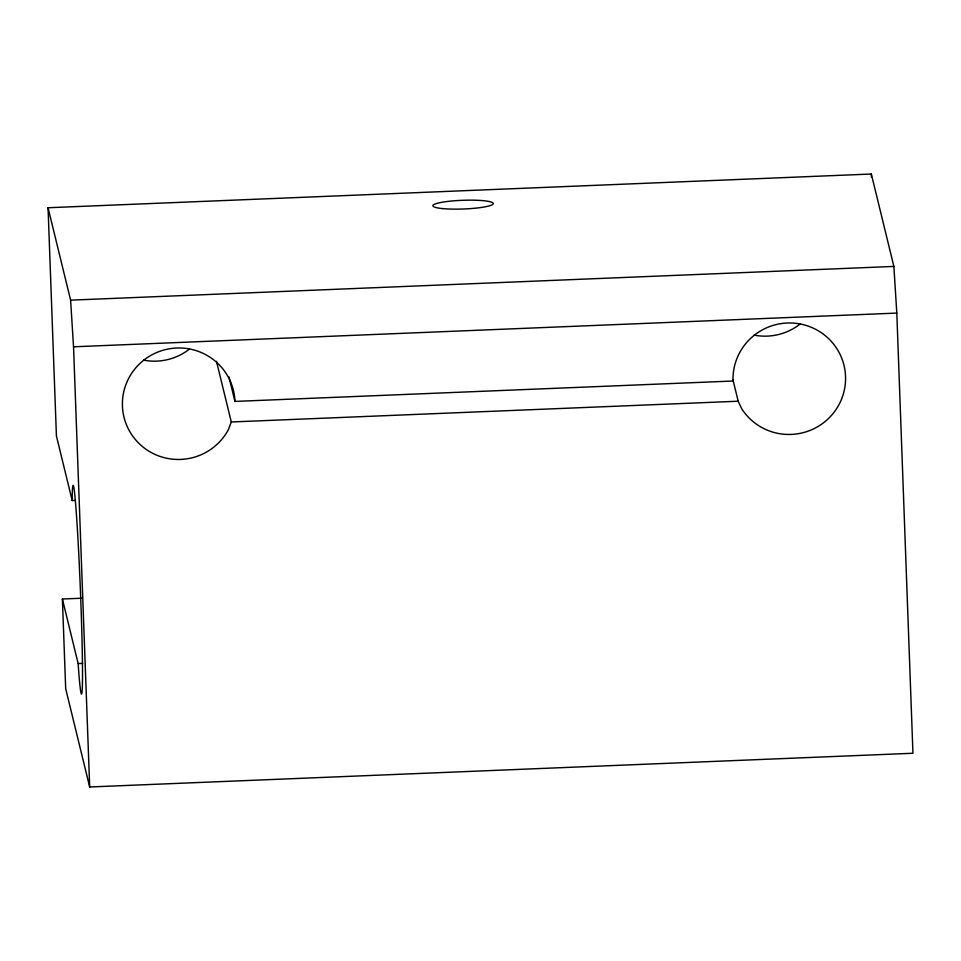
<?xml version="1.0" encoding="UTF-8"?>
<svg xmlns="http://www.w3.org/2000/svg" width="961" height="961" viewBox="0 0 961 961"><rect width="100%" height="100%" fill="white"/><g stroke="black" fill="none" stroke-linecap="round" stroke-linejoin="round"><path stroke-width="1.44" d="M75.186 500.429L72.183 500.549L72.255 494.134A104.413 3.063 87.7 0 1 81 605.971A104.413 3.063 87.7 0 1 78.814 672.976L78.153 663.583L62.393 599.003L81.889 598.21M216.465 361.264L231.289 421.975L228.43 429.579A56.327 55.714 -13.7 0 1 136.906 441.291A56.327 55.714 -13.7 0 1 157.532 352.17A56.327 55.714 -13.7 0 1 234.952 401.422L733.027 381.024A56.327 55.714 -13.7 0 1 806.603 325.587A56.327 55.714 -13.7 0 1 833.692 412.75A56.327 55.714 -13.7 0 1 741.58 408.557L738.18 401.217L732.895 379.535M72.183 500.549L56.423 435.982L48.05 207.744L871.315 174.025L893.874 266.425L896.805 313.082L912.95 753.256L89.685 786.975L65.684 688.677L62.393 599.003M48.05 207.744L70.609 300.156L893.874 266.425M70.609 300.156L73.541 346.801L896.805 313.082M231.289 421.975L738.18 401.217M78.153 663.583L82.658 663.39M228.946 376.844L234.952 401.422M871.315 174.025L871.423 177.004M73.541 346.801L89.685 786.975M799.996 324.121A56.327 55.714 -13.7 0 1 754.121 335.113M189.413 349.131A56.327 55.714 -13.7 0 1 143.537 360.123M442.444 208.573A30.223 4.361 -2.1 0 0 492.476 204.573A30.223 4.361 -2.1 0 0 454.217 200.789A30.223 4.361 -2.1 0 0 442.444 208.573"/></g></svg>
